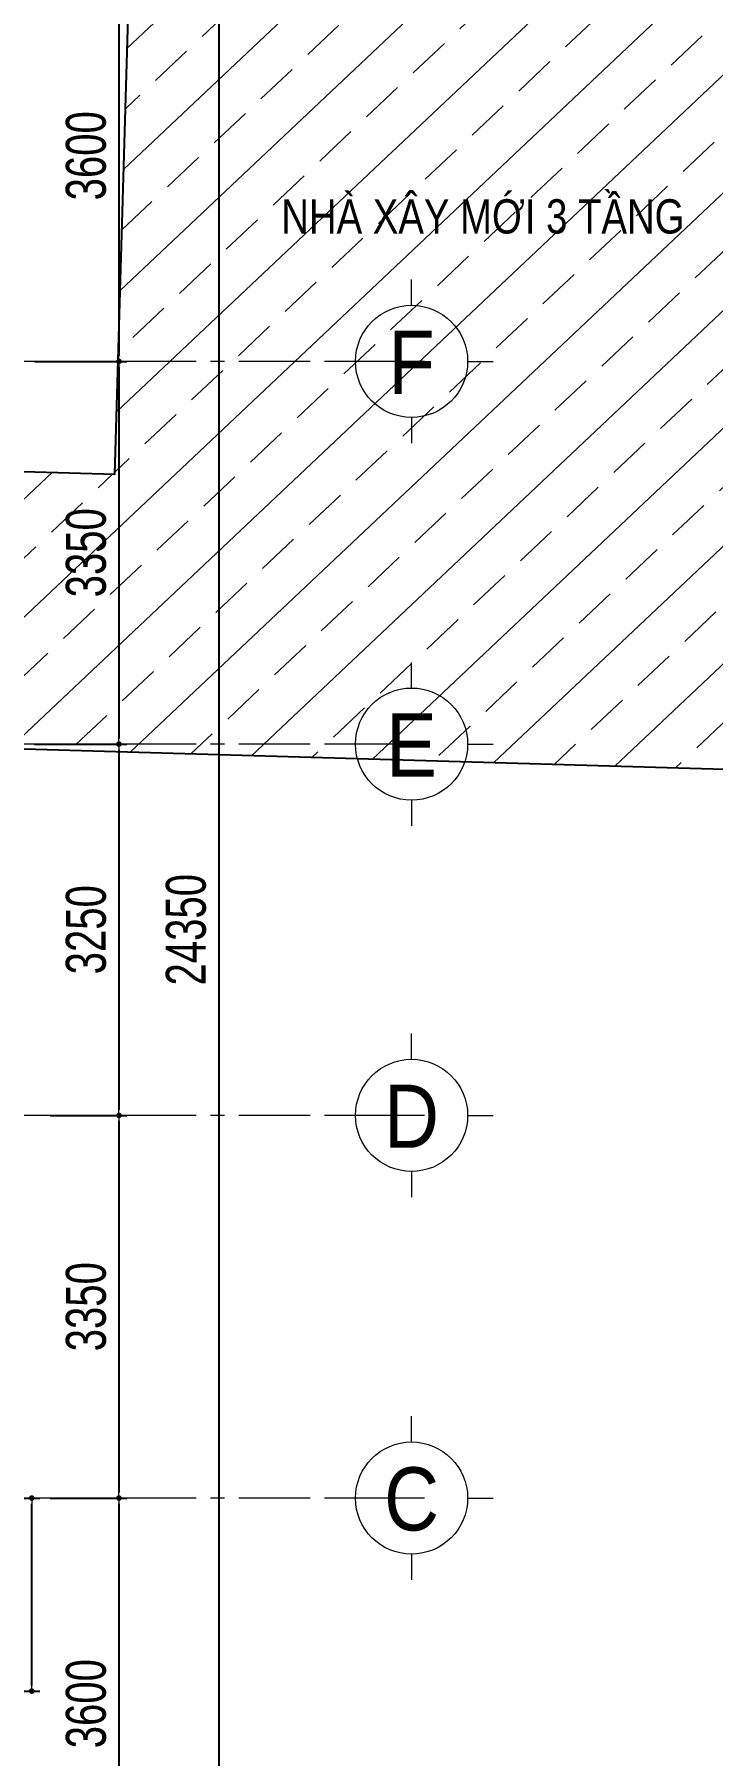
# Model space of a CAD drawing. Header units: millimetres. Extents: x -519517 to -431282, y -372679 to 113618.
# Drawn here: x -447246 to -441311, y -50855 to -35789 of the extents above; entities that cross this region are included whole.
import ezdxf
from ezdxf.enums import TextEntityAlignment as Align

# ---------------------------------------------------------------- set-up
doc = ezdxf.new("R2010")
doc.units = ezdxf.units.MM
doc.header["$LTSCALE"] = 5
for name, pattern in [('CENTER2', [28.575, 19.05, -3.175, 3.175, -3.175]), ('CENTERX2', [4, 2.5, -0.5, 0.5, -0.5]), ('DASHDOT', [1, 0.5, -0.25, 0, -0.25])]:
    doc.linetypes.add(name, pattern=pattern)
doc.layers.get('0').update_dxf_attribs({"linetype": 'CENTER2'})
for name, color, linetype, lineweight in [('hatch1', 136, 'Continuous', 9), ('LC Dim', 8, 'Continuous', 18), ('LC ISO', 153, 'Continuous', 13), ('LC Net manh', 9, 'Continuous', 5), ('LC Net thay', 7, 'Continuous', 25), ('LC Net truc', 79, 'DASHDOT', 13), ('LC Text1', 3, 'Continuous', 20), ('LC Text2', 7, 'Continuous', 25)]:
    doc.layers.add(name, color=color, linetype=linetype, lineweight=lineweight)
doc.styles.add('HOATBIF', font='hoatbif.shx', dxfattribs={"width": 0.75})
doc.styles.add('LC 1', font='VHAVANB.TTF')
doc.styles.add('T2', font='VHARIAL.TTF', dxfattribs={"width": 0.8})
doc.dimstyles.new('Copy of 1-110', dxfattribs={"dimscale": 110, "dimtxt": 2.5, "dimasz": 0.35, "dimexe": 0.5, "dimexo": 0, "dimgap": 0.8, "dimtad": 1, "dimdec": 0, "dimzin": 0, "dimdsep": 46, "dimtxsty": 'HOATBIF', "dimblk1": 'DOT', "dimblk2": 'DOT', "dimsah": 1, "dimcen": -1, "dimdle": 1, "dimclrd": 256, "dimclre": 256, "dimclrt": 4, "dimadec": 3, "dimazin": 2, "dimtfac": 0.333333, "dimtdec": 0, "dimtix": 1, "dimtmove": 2, "dimatfit": 3, "dimldrblk": 'DOT', "dimfxl": 1, "dimtvp": 0.833333, "dimtolj": 1, "dimtzin": 0, "dimarcsym": 0})

# ---------------------------------------------------------------- blocks, each defined once
blk = doc.blocks.new('TTRUC')
at = {"layer": 'LC ISO'}
for p, q in [((0, 6.95), (0, 10.13)), ((-6.95, 0), (-10.13, 0)), ((6.95, 0), (10.13, 0)), ((0, -6.95), (0, -10.13))]:
    blk.add_line(p, q, dxfattribs=at)
at = {"layer": 'LC Net manh'}
blk.add_circle((0, 0), 6.95, dxfattribs=at)
blk = doc.blocks.new('DOT')
at = {"color": 0, "linetype": 'ByBlock'}
blk.add_line((-0.5, 0), (-1, 0), dxfattribs=at)
at = {"color": 0, "linetype": 'ByBlock', "const_width": 0.5}
blk.add_lwpolyline([(-0.25, 0, 1), (0.25, 0, 1)], format="xyb", close=True, dxfattribs=at)
blk = doc.blocks.new('*D237')
at = {"layer": 'Defpoints', "color": 0, "transparency": 16777216}
for p in [(-447191, -35051), (-447246, -38651), (-446507, -38651)]:
    blk.add_point(p, dxfattribs=at)
at = {"layer": 'LC Dim', "lineweight": -2, "transparency": 16777216}
for p, q in [((-447191, -35051), (-446437, -35051)), ((-446507, -35100), (-446507, -38602)), ((-447246, -38651), (-446437, -38651))]:
    blk.add_line(p, q, dxfattribs=at)
at = {"layer": 'LC Dim', "lineweight": -2, "transparency": 16777216, "xscale": 49, "yscale": 49, "zscale": 49}
for p, rotation in [((-446507, -35051), 90), ((-446507, -38651), 270)]:
    blk.add_blockref('DOT', p, dxfattribs=dict(at, rotation=rotation))
at = {"layer": 'LC Dim', "color": 4, "transparency": 16777216, "insert": (-446794, -36851), "char_height": 350, "attachment_point": 5, "rotation": 90, "style": 'HOATBIF'}
blk.add_mtext('\\A1;3600', dxfattribs=at)
blk = doc.blocks.new('_Dot')
at = {"color": 0, "linetype": 'ByBlock', "lineweight": -2}
blk.add_line((-0.5, 0), (-1, 0), dxfattribs=at)
at = {"color": 0, "linetype": 'ByBlock', "const_width": 0.5}
blk.add_lwpolyline([(-0.25, 0, 1), (0.25, 0, 1)], format="xyb", close=True, dxfattribs=at)
blk = doc.blocks.new('*D238')
at = {"layer": 'Defpoints', "color": 0, "transparency": 16777216}
for p in [(-447246, -42001), (-447109, -45251), (-446507, -45251)]:
    blk.add_point(p, dxfattribs=at)
at = {"layer": 'LC Dim', "lineweight": -2, "transparency": 16777216}
for p, q in [((-447246, -42001), (-446437, -42001)), ((-446507, -42050), (-446507, -45202)), ((-447109, -45251), (-446437, -45251))]:
    blk.add_line(p, q, dxfattribs=at)
at = {"layer": 'LC Dim', "lineweight": -2, "transparency": 16777216, "xscale": 49, "yscale": 49, "zscale": 49}
for p, rotation in [((-446507, -42001), 90), ((-446507, -45251), 270)]:
    blk.add_blockref('DOT', p, dxfattribs=dict(at, rotation=rotation))
at = {"layer": 'LC Dim', "color": 4, "transparency": 16777216, "insert": (-446794, -43626), "char_height": 350, "attachment_point": 5, "rotation": 90, "style": 'HOATBIF'}
blk.add_mtext('\\A1;3250', dxfattribs=at)
blk = doc.blocks.new('*D239')
at = {"layer": 'Defpoints', "color": 0, "transparency": 16777216}
for p in [(-447109, -45251), (-447109, -48601), (-446507, -48601)]:
    blk.add_point(p, dxfattribs=at)
at = {"layer": 'LC Dim', "lineweight": -2, "transparency": 16777216}
for p, q in [((-447109, -45251), (-446437, -45251)), ((-446507, -45300), (-446507, -48552)), ((-447109, -48601), (-446437, -48601))]:
    blk.add_line(p, q, dxfattribs=at)
at = {"layer": 'LC Dim', "lineweight": -2, "transparency": 16777216, "xscale": 49, "yscale": 49, "zscale": 49}
for p, rotation in [((-446507, -45251), 90), ((-446507, -48601), 270)]:
    blk.add_blockref('DOT', p, dxfattribs=dict(at, rotation=rotation))
at = {"layer": 'LC Dim', "color": 4, "transparency": 16777216, "insert": (-446794, -46926), "char_height": 350, "attachment_point": 5, "rotation": 90, "style": 'HOATBIF'}
blk.add_mtext('\\A1;3350', dxfattribs=at)
blk = doc.blocks.new('*D240')
at = {"layer": 'Defpoints', "color": 0, "transparency": 16777216}
for p in [(-447109, -48601), (-447109, -52201), (-446507, -52201)]:
    blk.add_point(p, dxfattribs=at)
at = {"layer": 'LC Dim', "lineweight": -2, "transparency": 16777216}
for p, q in [((-447109, -48601), (-446437, -48601)), ((-446507, -48650), (-446507, -52152)), ((-447109, -52201), (-446437, -52201))]:
    blk.add_line(p, q, dxfattribs=at)
at = {"layer": 'LC Dim', "lineweight": -2, "transparency": 16777216, "xscale": 49, "yscale": 49, "zscale": 49}
for p, rotation in [((-446507, -48601), 90), ((-446507, -52201), 270)]:
    blk.add_blockref('DOT', p, dxfattribs=dict(at, rotation=rotation))
at = {"layer": 'LC Dim', "color": 4, "transparency": 16777216, "insert": (-446794, -50401), "char_height": 350, "attachment_point": 5, "rotation": 90, "style": 'HOATBIF'}
blk.add_mtext('\\A1;3600', dxfattribs=at)
blk = doc.blocks.new('*D242')
at = {"layer": 'Defpoints', "color": 0, "transparency": 16777216}
for p in [(-446841, -31451), (-446841, -55801), (-445632, -55801)]:
    blk.add_point(p, dxfattribs=at)
at = {"layer": 'LC Dim', "lineweight": -2, "transparency": 16777216}
for p, q in [((-446841, -31451), (-445562, -31451)), ((-445632, -31500), (-445632, -55752)), ((-446841, -55801), (-445562, -55801))]:
    blk.add_line(p, q, dxfattribs=at)
at = {"layer": 'LC Dim', "lineweight": -2, "transparency": 16777216, "xscale": 49, "yscale": 49, "zscale": 49}
for p, rotation in [((-445632, -31451), 90), ((-445632, -55801), 270)]:
    blk.add_blockref('DOT', p, dxfattribs=dict(at, rotation=rotation))
at = {"layer": 'LC Dim', "color": 4, "transparency": 16777216, "insert": (-445919, -43626), "char_height": 350, "attachment_point": 5, "rotation": 90, "style": 'HOATBIF'}
blk.add_mtext('\\A1;24350', dxfattribs=at)
blk = doc.blocks.new('*D243')
at = {"layer": 'Defpoints', "color": 0, "transparency": 16777216}
for p in [(-447593, -48601), (-447270, -48601), (-448144, -50291)]:
    blk.add_point(p, dxfattribs=at)
at = {"layer": 'LC Dim', "lineweight": -2, "transparency": 16777216}
for p, q in [((-447593, -48601), (-447200, -48601)), ((-447270, -50242), (-447270, -48650)), ((-448144, -50291), (-447200, -50291))]:
    blk.add_line(p, q, dxfattribs=at)
at = {"layer": 'LC Dim', "lineweight": -2, "transparency": 16777216, "xscale": 49, "yscale": 49, "zscale": 49}
for p, rotation in [((-447270, -48601), 90), ((-447270, -50291), 270)]:
    blk.add_blockref('DOT', p, dxfattribs=dict(at, rotation=rotation))
at = {"layer": 'LC Dim', "color": 4, "transparency": 16777216, "insert": (-447557, -49446), "char_height": 350, "attachment_point": 5, "rotation": 90, "style": 'HOATBIF'}
blk.add_mtext('\\A1;1690', dxfattribs=at)
blk = doc.blocks.new('*D245')
at = {"layer": 'Defpoints', "color": 0, "transparency": 16777216}
for p in [(-446841, -38651), (-446841, -42001), (-446507, -42001)]:
    blk.add_point(p, dxfattribs=at)
at = {"layer": 'LC Dim', "lineweight": -2, "transparency": 16777216}
for p, q in [((-446841, -38651), (-446437, -38651)), ((-446507, -38700), (-446507, -41952)), ((-446841, -42001), (-446437, -42001))]:
    blk.add_line(p, q, dxfattribs=at)
at = {"layer": 'LC Dim', "lineweight": -2, "transparency": 16777216, "xscale": 49, "yscale": 49, "zscale": 49}
for p, rotation in [((-446507, -38651), 90), ((-446507, -42001), 270)]:
    blk.add_blockref('DOT', p, dxfattribs=dict(at, rotation=rotation))
at = {"layer": 'LC Dim', "color": 4, "transparency": 16777216, "insert": (-446794, -40326), "char_height": 350, "attachment_point": 5, "rotation": 90, "style": 'HOATBIF'}
blk.add_mtext('\\A1;3350', dxfattribs=at)

msp = doc.modelspace()

# ---------------------------------------------------------------- hatches: boundary and pattern name
at = {"layer": 'hatch1'}
h = msp.add_hatch(dxfattribs=at)
h.set_pattern_fill('ANSI33', color=256, scale=3000)
h.set_pattern_definition([(43.343, (-442112.7, -32862.16), (-514.77, 545.445), []), (43.343, (-441582.56, -32877.5), (-514.77, 545.445), [375, -187.5])])
h.paths.add_polyline_path([(-440656.4, -37110.3), (-440828.7, -37105.3), (-440225.2, -36794.4), (-440646.9, -36782.2), (-440534.8, -32907.8), (-446342.4, -32739.8), (-446542, -39636.9), (-448144.2, -39590.5), (-448144.2, -42021.6), (-440804.7, -42233.9)])

# ---------------------------------------------------------------- linework, layer by layer
at = {"layer": 'LC Net thay'}
msp.add_lwpolyline([(-440804.7, -42233.9), (-448144.2, -42021.6), (-448144.2, -39590.5), (-446542, -39636.9), (-446342.4, -32739.8), (-440534.8, -32907.8)], dxfattribs=at)
at = {"layer": 'LC Net truc', "linetype": 'CENTERX2', "ltscale": 50}
for p, q in [((-443831.5, -38650.8), (-478260, -38650.8)), ((-443831.5, -42000.8), (-478260, -42000.8)), ((-443831.5, -45250.8), (-478260, -45250.8)), ((-443831.5, -48600.8), (-478260, -48600.8))]:
    msp.add_line(p, q, dxfattribs=at)

# ---------------------------------------------------------------- block references
at = {"layer": 'LC ISO', "xscale": 70.63098313741592, "yscale": 70.63098313741592, "zscale": 70.63098313741592}
for p in [(-443945.3, -38650.8), (-443945.3, -42000.8), (-443945.3, -45250.8), (-443945.3, -48600.8)]:
    msp.add_blockref('TTRUC', p, dxfattribs=at)

# ---------------------------------------------------------------- texts
at = {"layer": 'LC Text1', "ltscale": 0.2, "style": 'LC 1', "width": 0.9}
for s, p in [('f', (-443945.3, -39100.7)), ('e', (-443945.3, -42450.7)), ('d', (-443945.3, -45700.7)), ('c', (-443945.3, -49050.7))]:
    msp.add_text(s, height=553, dxfattribs=at).set_placement(p, align=Align.BOTTOM_CENTER)
at = {"layer": 'LC Text2', "style": 'T2', "width": 0.8}
msp.add_text('nhµ x©y míi 3 tÇng', height=300, dxfattribs=at).set_placement((-445085.8, -37531.6))

# ---------------------------------------------------------------- dimensions: what is measured, and where the dimension line sits
at = {"layer": 'LC Dim'}
for base, p1, p2, angle, picture, middle in [((-445632, -55800.8), (-446841.3, -31450.8), (-446841.3, -55800.8), 270, '*D242', (-445919, -43625.8)), ((-446507, -38650.8), (-447190.5, -35050.8), (-447245.6, -38650.8), 270, '*D237', (-446794, -36850.8)), ((-446507, -42000.8), (-446841.3, -38650.8), (-446841.3, -42000.8), 90, '*D245', (-446794, -40325.8)), ((-446507, -45250.8), (-447245.6, -42000.8), (-447108.9, -45250.8), 270, '*D238', (-446794, -43625.8)), ((-446507, -48600.8), (-447108.9, -45250.8), (-447108.9, -48600.8), 270, '*D239', (-446794, -46925.8)), ((-447269.7, -48600.8), (-448144.2, -50290.8), (-447592.7, -48600.8), 90, '*D243', (-447556.7, -49445.8)), ((-446507, -52200.8), (-447108.9, -48600.8), (-447108.9, -52200.8), 270, '*D240', (-446794, -50400.8))]:
    dim = msp.add_linear_dim(base=base, p1=p1, p2=p2, angle=angle, dimstyle='Copy of 1-110', override={"dimscale": 140}, dxfattribs=at)
    dim.commit()
    dim.dimension.update_dxf_attribs({"geometry": picture, "text_midpoint": middle})

doc.saveas('drawing.dxf')
